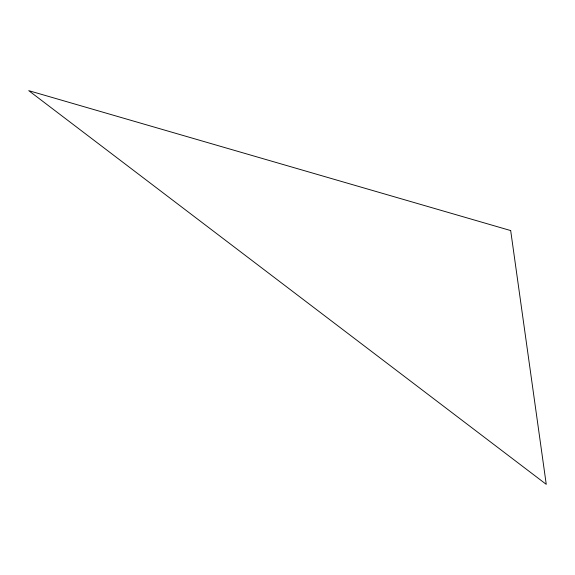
<?xml version="1.0" encoding="UTF-8"?>
<svg xmlns="http://www.w3.org/2000/svg" width="575" height="575" viewBox="0 0 575 575"><rect width="100%" height="100%" fill="white"/><g stroke="black" fill="none" stroke-linecap="round" stroke-linejoin="round"><path stroke-width="0.86" d="M510.679 230.568L28.75 90.663L546.25 484.337L510.679 230.568"/></g></svg>
